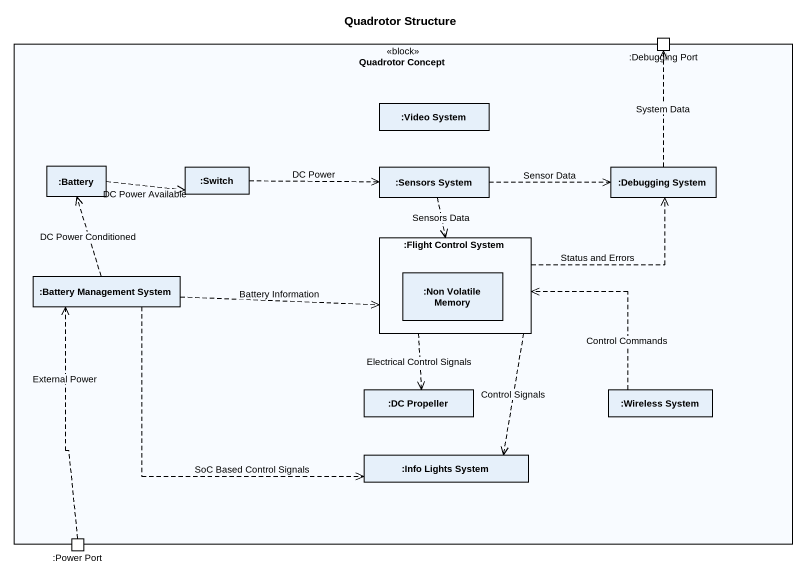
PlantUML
@startuml
title Quadrotor Structure
rectangle "Quadrotor Concept" as Quadrotor_Concept <<block>> {
  port ":Debugging Port" as Debugging_Port
  rectangle ":Video System" as Video_System
  rectangle ":Battery" as Battery
  rectangle ":Switch" as Switch
  rectangle ":Sensors System" as Sensors_System
  rectangle ":Debugging System" as Debugging_System
  rectangle ":Flight Control System" as Flight_Control_System {
    rectangle ":Non Volatile Memory" as Non_Volatile_Memory
  }
  rectangle ":Battery Management System" as Battery_Management_System
  rectangle ":DC Propeller" as DC_Propeller
  rectangle ":Wireless System" as Wireless_System
  rectangle ":Info Lights System" as Info_Lights_System
  port ":Power Port" as Power_Port
}
Battery .right.> Switch : DC Power Available
Switch .right.> Sensors_System : DC Power
Sensors_System .right.> Debugging_System : Sensor Data
Sensors_System ..> Flight_Control_System : Sensors Data
Debugging_System .up.> Debugging_Port : System Data
Flight_Control_System .right.> Debugging_System : Status and Errors
Flight_Control_System ..> DC_Propeller : Electrical Control Signals
Flight_Control_System ..> Info_Lights_System : Control Signals
Battery_Management_System .up.> Battery : DC Power Conditioned
Battery_Management_System .right.> Flight_Control_System : Battery Information
Battery_Management_System .right.> Info_Lights_System : SoC Based Control Signals
Wireless_System .left.> Flight_Control_System : Control Commands
Power_Port .up.> Battery_Management_System : External Power
@enduml
